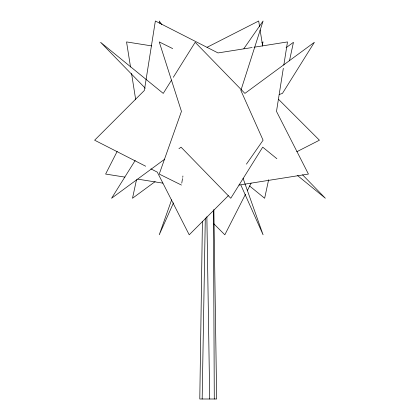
<?xml version="1.0" encoding="UTF-8"?>
<svg xmlns="http://www.w3.org/2000/svg" width="420" height="420" viewBox="0 0 420 420"><rect width="100%" height="100%" fill="white"/><g stroke="black" fill="none" stroke-linecap="round" stroke-linejoin="round"><path stroke-width="0.63" d="M202.419 221.324L199.789 399L216.662 399L213.859 209.522M202.167 399L205.296 218.048M283.316 68.302L276.491 111.395L308.422 174.064L238.954 185.068M283.826 65.084L287.49 41.927L254.047 47.229M181.771 183.131L182.506 178.605M182.716 177.314L182.926 176.022M136.495 179.734L132.51 198.261L155.138 181.613M289.459 60.827L293.449 42.299L286.083 47.723M268.632 179.734L264.642 198.261L249.48 185.897M262.295 44.41L263.088 41.927L261.917 42.509M171.654 199.784L159.238 234.801L173.518 202.828M117.154 151.436L105.62 174.064L124.919 177.119M245.522 194.182L224.826 234.801L213.775 223.75M247.296 190.701L251.139 183.157M171.575 80.073L163.244 93.408L100.574 42.299L145.294 88.247M173.308 77.296L195.174 42.299L244.907 93.408L314.381 42.299L282.445 93.408L279.347 94.453M135.182 160.487L111.578 198.261L164.734 159.159M243.836 48.673L263.088 21L240.875 90.468L263.088 140.201L246.424 164.152M228.359 195.657L189.221 234.801L157.29 172.132L150.906 168.882M178.941 148.701L181.046 147.157L230.78 198.261L262.715 147.157L276.864 158.697M207.044 47.313L258.689 21L259.602 26.791M296.793 151.736L319.426 140.201L278.439 99.22M252.116 47.534L218.022 52.931L155.358 21L144.354 90.468L94.621 140.201L145.682 166.22M151.636 45.901L126.551 41.927L130.525 67.016M137.781 179.156L162.871 183.131M172.683 48.589L159.238 41.927L181.451 111.395L159.238 174.064L181.451 185.068M297.586 175.591L325.379 198.261L302.568 174.82M161.831 24.728L159.238 21L160.03 23.483M240.875 185.068L263.088 234.801L243.049 178.28M260.111 30.004L262.658 46.085M131.544 73.448L135.718 99.818M206.871 216.736L209.711 399M213.444 210.178L214.284 399"/></g></svg>
